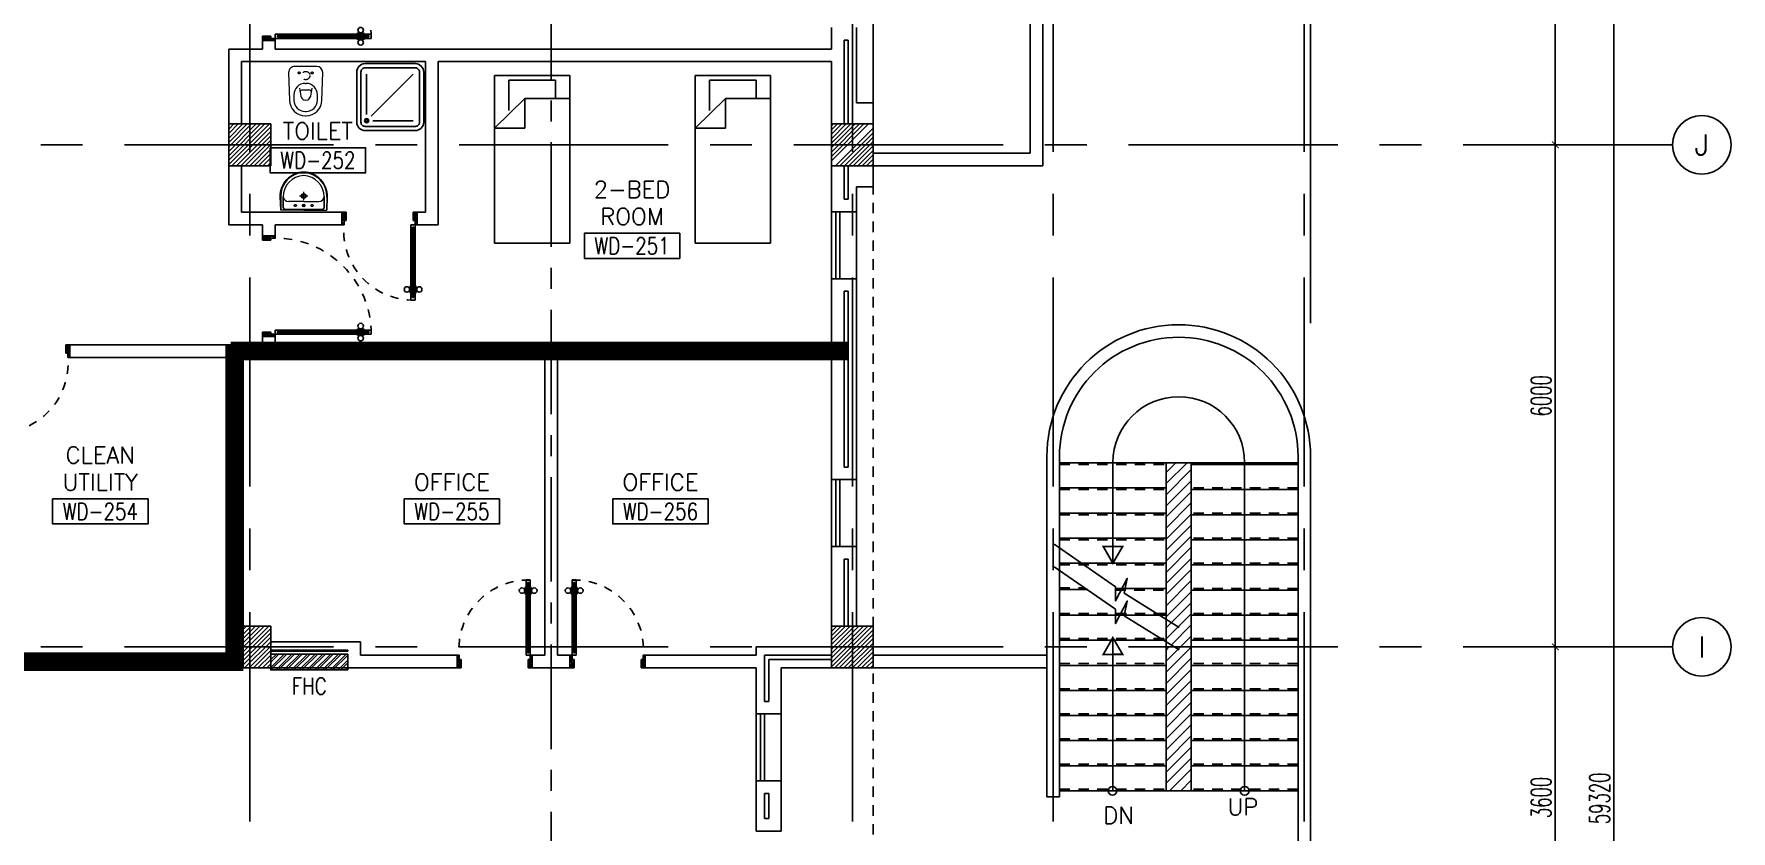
# Model space of a CAD drawing. Extents: x 88852.7 to 88945.7, y 39921.6 to 40001.1.
# Drawn here: x 88925.43 to 88945.71, y 39957.5 to 39967.02 of the extents above; entities that cross this region are included whole.
import ezdxf
from ezdxf.enums import TextEntityAlignment as Align

# ---------------------------------------------------------------- set-up
doc = ezdxf.new("R2010")
doc.units = 0
doc.header["$MEASUREMENT"] = 0
doc.header["$PDMODE"] = 34
for name, pattern in [('CENTER', [2, 1.25, -0.25, 0.25, -0.25]), ('CENTERX2', [4, 2.5, -0.5, 0.5, -0.5]), ('DASHED', [0.75, 0.5, -0.25]), ('HIDDEN', [0.375, 0.25, -0.125]), ('HIDDEN2', [0.1875, 0.125, -0.0625])]:
    doc.linetypes.add(name, pattern=pattern)
doc.layers.get('0').update_dxf_attribs({"linetype": 'CONTINUOUS'})
doc.layers.get('DEFPOINTS').update_dxf_attribs({"linetype": 'CONTINUOUS'})
for name, color, linetype in [('AX-CR', 2, 'CONTINUOUS'), ('AX-DIM', 4, 'CONTINUOUS'), ('AX-TXT', 2, 'CONTINUOUS'), ('AXES', 11, 'CENTERX2'), ('AXES1', 11, 'CENTER'), ('COL', 2, 'CONTINUOUS'), ('DOOR', 7, 'CONTINUOUS'), ('FHC', 4, 'CONTINUOUS'), ('firezone', 4, 'CONTINUOUS'), ('FIX', 3, 'CONTINUOUS'), ('FUR', 4, 'CONTINUOUS'), ('HAT', 8, 'CONTINUOUS'), ('Hatch', 11, 'CONTINUOUS'), ('HIDDEN', 9, 'HIDDEN2'), ('INSUL', 4, 'CONTINUOUS'), ('PROJ-L', 3, 'CONTINUOUS'), ('RM-BOX', 4, 'CONTINUOUS'), ('RM-NAME', 2, 'CONTINUOUS'), ('RM-NO', 2, 'CONTINUOUS'), ('ROOF', 7, 'CONTINUOUS'), ('STR', 5, 'CONTINUOUS'), ('WALL', 2, 'CONTINUOUS'), ('WIN', 3, 'CONTINUOUS')]:
    doc.layers.add(name, color=color, linetype=linetype)
doc.styles.add('ROMANS', font='ROMANS.shx', dxfattribs={"width": 0.6})
doc.styles.get("Standard").update_dxf_attribs({"font": 'TXT.shx'})
doc.linetypes.add('SMOKE', pattern='A,0.5,-0.2,["SMOKE",Standard,S=0.1,R=0,X=-0.1,Y=-0.05],-0.5', length=1.2)
doc.dimstyles.new('DIM-OUT', dxfattribs={"dimscale": 0, "dimtxt": 0.24, "dimasz": 0.08, "dimexe": 0.02, "dimexo": 0.02, "dimgap": 0.05, "dimtad": 1, "dimdec": 0, "dimlfac": 1000, "dimzin": 0, "dimdsep": 46, "dimtxsty": 'ROMANS', "dimblk1": 'ARCHTICK', "dimblk2": 'ARCHTICK', "dimsah": 1, "dimcen": 0.01, "dimdle": 0.08, "dimclrd": 4, "dimclre": 4, "dimclrt": 2, "dimadec": 0, "dimazin": 0, "dimtp": 2, "dimtm": 2, "dimtfac": 0.114286, "dimtdec": 0, "dimtix": 1, "dimtmove": 2, "dimatfit": 3, "dimldrblk": 'ARCHTICK', "dimfxl": 0, "dimtolj": 1, "dimtzin": 0, "dimarcsym": 0})

# ---------------------------------------------------------------- blocks, each defined once
blk = doc.blocks.new('AXR')
at = {"layer": 'AX-CR'}
blk.add_circle((350, 0), 350, dxfattribs=at)
at = {"layer": 'AX-TXT', "style": 'ROMANS'}
blk.add_attdef('AX', text='', height=250, dxfattribs=at).set_placement((350, 0), align=Align.MIDDLE)
blk = doc.blocks.new('DOOR100')
at = {"layer": 'DOOR', "color": 0, "linetype": 'ByBlock'}
for p, q in [((-83, 1129), (-83, 1219)), ((-76, 1219), (-83, 1219)), ((-76, 1251), (-76, 1301)), ((-76, 1301), (-26, 1301)), ((-26, 1301), (-76, 1301)), ((-59, 1251), (-76, 1251)), ((-59, 1251), (-59, 1271)), ((-43, 1271), (-59, 1271)), ((-43, 1251), (-43, 1271)), ((-26, 1251), (-43, 1251)), ((-26, 1251), (-26, 1301)), ((-26, 1219), (-19, 1219)), ((-19, 1129), (-19, 1219)), ((-92, 1206), (-92, 1141)), ((-83, 1206), (-92, 1206)), ((-83, 1141), (-92, 1141)), ((-83, 1206), (-83, 1141)), ((-76, 1129), (-83, 1129)), ((-26, 1129), (-19, 1129)), ((-19, 1206), (-19, 1141)), ((-19, 1206), (-10, 1206)), ((-19, 1141), (-10, 1141)), ((-10, 1206), (-10, 1141)), ((-1201, 0), (-1201, 150)), ((-1201, 150), (-1176, 150)), ((-1201, 150), (-1201, 0)), ((-1151, 0), (-1201, 0)), ((-1176, 150), (-1176, 100)), ((-1176, 100), (-1151, 100)), ((-1151, 100), (-1151, 0)), ((-76, 200), (-59, 200)), ((-76, 150), (-76, 200)), ((-76, 150), (-26, 150)), ((-59, 200), (-59, 180)), ((-59, 180), (-43, 180)), ((-51, 100), (-51, 0)), ((-26, 100), (-51, 100)), ((-51, 0), (-1, 0)), ((-43, 200), (-26, 200)), ((-43, 180), (-43, 200)), ((-26, 200), (-26, 150)), ((-1, 150), (-26, 150)), ((-26, 150), (-26, 100)), ((-1, 150), (-1, 0))]:
    blk.add_line(p, q, dxfattribs=at)
at = {"layer": 'DOOR', "linetype": 'ByBlock'}
for p, q in [((-76, 1251), (-76, 200)), ((-59, 200), (-59, 1251)), ((-43, 200), (-43, 1251)), ((-26, 200), (-26, 1251))]:
    blk.add_line(p, q, dxfattribs=at)
at = {"layer": 'DOOR', "color": 9, "linetype": 'ByBlock'}
for p, q in [((-1151, 0), (-1201, 114)), ((-1151, 0), (-1201, 40)), ((-1151, 0), (-1164, 100)), ((-51, 0), (-1, 114)), ((-51, 0), (-38, 100)), ((-51, 0), (-1, 40))]:
    blk.add_line(p, q, dxfattribs=at)
at = {"layer": 'DOOR', "color": 0, "linetype": 'ByBlock'}
for centre in [(-125, 1174), (22, 1174)]:
    blk.add_circle(centre, 32.4, dxfattribs=at)
at = {"layer": 'DOOR', "linetype": 'HIDDEN', "ltscale": 0.5}
blk.add_arc((-27, 152), 1149, 89.961, 180.0931, dxfattribs=at)
at = {"layer": 'DOOR', "color": 9, "linetype": 'ByBlock'}
for centre, radius, start, end in [((-1151, 0), 154, 103.7142, 108.8947), ((-1151, 0), 134, 100.72, 111.8402), ((-1151, 0), 94.4, 90, 121.9818), ((-1151, 0), 74.4, 90, 132.2236), ((-1151, 0), 54.4, 90, 156.7926), ((-1151, 0), 34.4, 90, 180), ((-1151, 0), 14.4, 90, 180), ((-51, 0), 94.4, 58.0182, 90), ((-51, 0), 74.4, 47.7764, 90), ((-51, 0), 54.4, 23.2074, 90), ((-51, 0), 34.4, 0, 90), ((-51, 0), 14.4, 0, 90), ((-51, 0), 134, 68.1598, 79.28), ((-51, 0), 114, 64.0838, 77.3774), ((-51, 0), 154, 71.1053, 76.2858)]:
    blk.add_arc(centre, radius, start, end, dxfattribs=at)
blk = doc.blocks.new('RM1')
at = {"layer": 'RM-BOX'}
blk.add_lwpolyline([(570, -200), (-570, -200), (-570, -500), (570, -500)], close=True, dxfattribs=at)
at = {"layer": 'RM-NAME', "style": 'ROMANS'}
for tag, p in [('ROOMNAME1', (0, 324)), ('ROOMNAME2', (0, 0))]:
    blk.add_attdef(tag, text='', height=200, dxfattribs=at).set_placement(p, align=Align.MIDDLE)
at = {"layer": 'RM-NO', "style": 'ROMANS', "width": 0.8}
blk.add_attdef('ROOMNO', text='', height=200, dxfattribs=at).set_placement((0, -350), align=Align.MIDDLE)
blk = doc.blocks.new('COL50')
at = {"layer": 'COL'}
blk.add_lwpolyline([(-250, 250), (-250, -250), (250, -250), (250, 250)], close=True, dxfattribs=at)
blk = doc.blocks.new('*X580')
at = {"color": 0}
for p, q in [((245929, 155507), (246411, 155990)), ((245929, 155560), (246358, 155990)), ((245929, 155613), (246305, 155990)), ((245929, 155666), (246252, 155990)), ((245929, 155719), (246199, 155990)), ((245929, 155772), (246146, 155990)), ((245929, 155825), (246093, 155990)), ((245929, 155879), (246040, 155990)), ((245929, 155932), (245987, 155990)), ((245964, 155490), (246429, 155954)), ((246017, 155490), (246429, 155901)), ((246070, 155490), (246429, 155848)), ((246123, 155490), (246429, 155795)), ((246176, 155490), (246429, 155742)), ((246229, 155490), (246429, 155689)), ((246282, 155490), (246429, 155636)), ((246335, 155490), (246429, 155583)), ((246388, 155490), (246429, 155530))]:
    blk.add_line(p, q, dxfattribs=at)
blk = doc.blocks.new('AH20A')
at = {"layer": 'FUR'}
for p, q in [((0, 0.5), (0, -0.5)), ((1, 0.5), (0, 0.5)), ((0.136, 0.5), (0.136, -0.099)), ((1, -0.5), (1, 0.5)), ((0.136, 0.311), (0.028, 0.311)), ((0.028, 0.311), (0.028, -0.309)), ((0.136, -0.099), (0.313, -0.5)), ((0.136, -0.099), (0.313, -0.099)), ((0.313, -0.5), (0.313, -0.099)), ((0.028, -0.309), (0.208, -0.309)), ((0, -0.5), (1, -0.5))]:
    blk.add_line(p, q, dxfattribs=at)
blk = doc.blocks.new('DOOR90')
at = {"layer": 'DOOR', "linetype": 'ByBlock'}
for p, q in [((0, 0), (-150, 0)), ((-200, -25), (-1000, -25)), ((-200, -42), (-1000, -42)), ((-200, -58), (-1000, -58)), ((-1000, -75), (-200, -75))]:
    blk.add_line(p, q, dxfattribs=at)
at = {"layer": 'DOOR', "color": 0, "linetype": 'ByBlock'}
for p, q in [((-150, 0), (-150, -25)), ((-150, 0), (0, 0)), ((0, -50), (0, 0)), ((-1050, -25), (-1050, -75)), ((-1050, -75), (-1050, -25)), ((-1000, -25), (-1050, -25)), ((-1000, -75), (-1050, -75)), ((-1020, -42), (-1020, -58)), ((-1000, -42), (-1020, -42)), ((-1000, -58), (-1020, -58)), ((-1000, -25), (-1000, -42)), ((-1000, -58), (-1000, -75)), ((-968, -25), (-968, -18)), ((-878, -18), (-968, -18)), ((-968, -75), (-968, -82)), ((-878, -82), (-968, -82)), ((-955, -18), (-955, -9)), ((-955, -9), (-890, -9)), ((-955, -18), (-890, -18)), ((-955, -82), (-955, -91)), ((-955, -82), (-890, -82)), ((-955, -91), (-890, -91)), ((-890, -18), (-890, -9)), ((-890, -82), (-890, -91)), ((-878, -25), (-878, -18)), ((-878, -75), (-878, -82)), ((-200, -42), (-200, -25)), ((-200, -25), (-150, -25)), ((-180, -42), (-200, -42)), ((-200, -75), (-200, -58)), ((-200, -58), (-180, -58)), ((-150, -75), (-200, -75)), ((-180, -58), (-180, -42)), ((-150, -75), (-150, -25)), ((-150, -25), (-100, -25)), ((-100, -25), (-100, -50)), ((-100, -50), (0, -50)), ((-150, -900), (-150, -875)), ((-150, -875), (-100, -875)), ((0, -900), (-150, -900)), ((-150, -900), (0, -900)), ((-100, -850), (0, -850)), ((-100, -875), (-100, -850)), ((0, -850), (0, -900))]:
    blk.add_line(p, q, dxfattribs=at)
at = {"layer": 'DOOR', "color": 9, "linetype": 'ByBlock'}
for p, q in [((0, -50), (-114, 0)), ((0, -50), (-40, 0)), ((0, -50), (-100, -37)), ((0, -850), (-114, -900)), ((0, -850), (-100, -863)), ((0, -850), (-40, -900))]:
    blk.add_line(p, q, dxfattribs=at)
at = {"layer": 'DOOR', "color": 0, "linetype": 'ByBlock'}
for centre in [(-923, 24), (-923, -124)]:
    blk.add_circle(centre, 32.4, dxfattribs=at)
at = {"layer": 'DOOR', "color": 9, "linetype": 'ByBlock'}
for centre, radius, start, end in [((0, -50), 74.4, 137.7764, 180), ((0, -50), 54.4, 113.2074, 180), ((0, -50), 154, 161.1053, 166.2858), ((0, -50), 134, 158.1598, 169.28), ((0, -50), 114, 154.0838, 167.3774), ((0, -50), 94.4, 148.0182, 180), ((0, -50), 34.4, 90, 180), ((0, -50), 14.4, 90, 180), ((0, -850), 154, 193.7142, 198.8947), ((0, -850), 134, 190.72, 201.8402), ((0, -850), 94.4, 180, 211.9818), ((0, -850), 74.4, 180, 222.2236), ((0, -850), 54.4, 180, 246.7926), ((0, -850), 34.4, 180, 270), ((0, -850), 14.4, 180, 270)]:
    blk.add_arc(centre, radius, start, end, dxfattribs=at)
at = {"layer": 'DOOR', "linetype": 'HIDDEN', "ltscale": 0.5}
blk.add_arc((-222, -50), 828, 178.2701, 275.003, dxfattribs=at)
blk = doc.blocks.new('*X582')
at = {"color": 0}
for p, q in [((245929, 149515), (246404, 149990)), ((245929, 149568), (246351, 149990)), ((245929, 149621), (246298, 149990)), ((245929, 149674), (246245, 149990)), ((245929, 149727), (246192, 149990)), ((245929, 149780), (246139, 149990)), ((245929, 149833), (246086, 149990)), ((245929, 149886), (246033, 149990)), ((245929, 149939), (245979, 149990)), ((245957, 149490), (246429, 149962)), ((246010, 149490), (246429, 149908)), ((246063, 149490), (246429, 149855)), ((246116, 149490), (246429, 149802)), ((246169, 149490), (246429, 149749)), ((246222, 149490), (246429, 149696)), ((246275, 149490), (246429, 149643)), ((246328, 149490), (246429, 149590)), ((246381, 149490), (246429, 149537))]:
    blk.add_line(p, q, dxfattribs=at)
blk = doc.blocks.new('*X583')
at = {"color": 0}
for p, q in [((253129, 149502), (253616, 149990)), ((253129, 149555), (253563, 149990)), ((253129, 149608), (253510, 149990)), ((253129, 149661), (253457, 149990)), ((253129, 149714), (253404, 149990)), ((253129, 149767), (253351, 149990)), ((253129, 149820), (253298, 149990)), ((253129, 149873), (253245, 149990)), ((253129, 149926), (253192, 149990)), ((253129, 149979), (253139, 149990)), ((253169, 149490), (253629, 149949)), ((253222, 149490), (253629, 149896)), ((253275, 149490), (253629, 149843)), ((253328, 149490), (253629, 149790)), ((253381, 149490), (253629, 149737)), ((253434, 149490), (253629, 149684)), ((253487, 149490), (253629, 149631)), ((253540, 149490), (253629, 149578)), ((253594, 149490), (253629, 149525))]:
    blk.add_line(p, q, dxfattribs=at)
blk = doc.blocks.new('*X581')
at = {"color": 0}
for p, q in [((253129, 155548), (253570, 155990)), ((253129, 155601), (253517, 155990)), ((253129, 155654), (253464, 155990)), ((253129, 155707), (253411, 155990)), ((253129, 155760), (253358, 155990)), ((253129, 155813), (253305, 155990)), ((253129, 155866), (253252, 155990)), ((253129, 155919), (253199, 155990)), ((253129, 155972), (253146, 155990)), ((253177, 155490), (253629, 155942)), ((253230, 155490), (253629, 155889)), ((253283, 155490), (253629, 155836)), ((253336, 155490), (253629, 155783)), ((253389, 155490), (253629, 155730)), ((253442, 155490), (253629, 155677)), ((253495, 155490), (253629, 155624)), ((253548, 155490), (253629, 155571)), ((253601, 155490), (253629, 155517))]:
    blk.add_line(p, q, dxfattribs=at)
blk = doc.blocks.new('LAV1')
at = {"layer": 'FIX', "linetype": 'ByBlock', "ltscale": 0.3}
for p, q in [((-280, 210), (-275, 50)), ((-245, 210), (-245, 85)), ((245, 210), (245, 85)), ((280, 210), (275, 50)), ((0, 60), (-220, 60)), ((0, 60), (220, 60))]:
    blk.add_line(p, q, dxfattribs=at)
at = {"layer": 'FIX', "linetype": 'Continuous', "lineweight": 20}
for p, q in [((-275, 210), (-275, 50)), ((275, 210), (275, 50)), ((0, 50), (-275, 50)), ((0, 50), (-252, 50)), ((0, 155), (-181, 155)), ((0, 155), (181, 155)), ((0, 50), (275, 50)), ((0, 50), (252, 50))]:
    blk.add_line(p, q, dxfattribs=at)
at = {"layer": 'FIX', "linetype": 'DASHED', "lineweight": 20, "ltscale": 0.05}
for p, q in [((50, 220), (-50, 220)), ((0, 170), (0, 270)), ((0, 170), (0, 270))]:
    blk.add_line(p, q, dxfattribs=at)
at = {"layer": 'FIX', "lineweight": 20}
for p, q in [((16, 107), (-15, 107)), ((0, 92), (0, 123))]:
    blk.add_line(p, q, dxfattribs=at)
for centre, radius in [((0, 220), 29.5), ((0, 220), 22.5), ((0, 107), 15.5)]:
    blk.add_circle(centre, radius, dxfattribs=at)
at = {"layer": 'FIX', "linetype": 'HIDDEN', "lineweight": 20, "ltscale": 0.05}
for centre in [(-100, 107), (100, 107)]:
    blk.add_circle(centre, 12.4, dxfattribs=at)
at = {"layer": 'FIX', "linetype": 'ByBlock', "ltscale": 0.3}
for centre, radius, start, end in [((7, 220), 287, 91.3776, 182.0064), ((-7, 220), 287, 357.9936, 88.6224), ((-220, 85), 24.9, 179.7021, 269.9486), ((220, 85), 24.9, 270.0514, 0.2979)]:
    blk.add_arc(centre, radius, start, end, dxfattribs=at)
at = {"layer": 'FIX', "linetype": 'Continuous', "lineweight": 20}
for centre, radius, start, end in [((8, 217), 283, 91.6988, 181.351), ((8, 212), 253, 91.7328, 180.4884), ((-8, 217), 283, 358.649, 88.3012), ((-8, 212), 253, 359.5116, 88.2672), ((-179, 222), 66.9, 190.2006, 268.0786), ((179, 222), 66.9, 271.9214, 349.7994)]:
    blk.add_arc(centre, radius, start, end, dxfattribs=at)
blk = doc.blocks.new('WC1')
at = {"layer": 'FIX', "lineweight": 20}
for p, q in [((-210, 204), (-538, 194)), ((-727, 5), (-727, -5)), ((-674, 5), (-674, -5)), ((-534, 24), (-540, 0)), ((-540, 0), (-534, -24)), ((-475, 141), (-538, 141)), ((-395, 76), (-490, 60)), ((-339, 5), (-339, -5)), ((-137, 0), (-137, 131)), ((-137, -131), (-137, 0)), ((-538, -141), (-475, -141)), ((-538, -194), (-210, -204)), ((-490, -60), (-395, -76)), ((-213, -204), (-210, -204))]:
    blk.add_line(p, q, dxfattribs=at)
at = {"layer": 'FIX', "linetype": 'Continuous', "lineweight": 20}
blk.add_line((-420, -47), (-420, 45), dxfattribs=at)
at = {"layer": 'FIX', "linetype": 'HIDDEN2', "lineweight": 20, "ltscale": 0.3}
blk.add_circle((-245, 0), 49.8, dxfattribs=at)
at = {"layer": 'FIX', "linetype": 'HIDDEN', "lineweight": 20, "ltscale": 0.05}
for centre in [(-213, 78), (-213, -77)]:
    blk.add_circle(centre, 11.6, dxfattribs=at)
at = {"layer": 'FIX', "lineweight": 20}
for centre, radius, start, end in [((-210, 131), 73, 360, 90), ((-538, 5), 189, 90, 180), ((-538, 5), 136, 90, 180), ((-473, -7), 68.2, 128.9242, 152.8468), ((-464, -18), 82, 108.496, 128.9242), ((-475, 5), 136, 360, 90), ((-538, -5), 189, 180, 270), ((-538, -5), 136, 180, 270), ((-473, 7), 68.2, 207.1532, 231.0758), ((-464, 18), 82, 231.0758, 251.504), ((-475, -5), 136, 270, 0), ((-210, -131), 73, 270, 0)]:
    blk.add_arc(centre, radius, start, end, dxfattribs=at)
at = {"layer": 'FIX', "linetype": 'Continuous', "lineweight": 20}
for centre, start, end in [((-443, 46), 357.6662, 91.6121), ((-442, -46), 268.3879, 2.3338)]:
    blk.add_arc(centre, 22.3, start, end, dxfattribs=at)
blk = doc.blocks.new('SHR1')
at = {"layer": 'FIX'}
for p, q in [((-196, 196), (-700, 700)), ((-143, 218), (-143, 700)), ((-218, 143), (-700, 143))]:
    blk.add_line(p, q, dxfattribs=at)
for points in [[(-825, 125), (-825, 725, -0.414214), (-725, 825), (-125, 825, -0.414214), (-25, 725), (-25, 125, -0.414214), (-125, 25), (-725, 25, -0.414214)], [(-775, 125), (-775, 725, -0.414214), (-725, 775), (-125, 775, -0.414214), (-75, 725), (-75, 125, -0.414214), (-125, 75), (-725, 75, -0.414214)]]:
    blk.add_lwpolyline(points, format="xyb", close=True, dxfattribs=at)
for radius in [25, 15]:
    blk.add_circle((-143, 143), radius, dxfattribs=at)
blk = doc.blocks.new('_ARCHTICK')
at = {"color": 0, "linetype": 'ByBlock', "const_width": 0.15}
blk.add_lwpolyline([(-0.5, -0.5), (0.5, 0.5)], dxfattribs=at)
blk = doc.blocks.new('*D604')
at = {"layer": 'AX-DIM', "color": 4, "lineweight": -2}
for p, q in [((88935.48, 39987.55), (88944.33, 39987.55)), ((88944.31, 39987.63), (88944.31, 39928.15)), ((88935.48, 39928.23), (88944.33, 39928.23))]:
    blk.add_line(p, q, dxfattribs=at)
at = {"layer": 'DEFPOINTS', "color": 0}
for p in [(88935.46, 39987.55), (88935.46, 39928.23), (88944.31, 39928.23)]:
    blk.add_point(p, dxfattribs=at)
at = {"layer": 'AX-DIM', "color": 4, "lineweight": -2, "xscale": 0.08, "yscale": 0.08, "zscale": 0.08}
for p, rotation in [((88944.31, 39987.55), 90), ((88944.31, 39928.23), 270)]:
    blk.add_blockref('_ARCHTICK', p, dxfattribs=dict(at, rotation=rotation))
at = {"layer": 'AX-DIM', "color": 2, "insert": (88944.14, 39957.89), "char_height": 0.24, "attachment_point": 5, "rotation": 90, "style": 'ROMANS'}
blk.add_mtext('\\A1;59320', dxfattribs=at)
blk = doc.blocks.new('*D605')
at = {"layer": 'AX-DIM', "color": 4, "lineweight": -2}
for p, q in [((88943.23, 39965.7), (88943.63, 39965.7)), ((88943.61, 39965.78), (88943.61, 39959.62)), ((88943.23, 39959.7), (88943.63, 39959.7))]:
    blk.add_line(p, q, dxfattribs=at)
at = {"layer": 'DEFPOINTS', "color": 0}
for p in [(88943.21, 39965.7), (88943.21, 39959.7), (88943.61, 39959.7)]:
    blk.add_point(p, dxfattribs=at)
at = {"layer": 'AX-DIM', "color": 4, "lineweight": -2, "xscale": 0.08, "yscale": 0.08, "zscale": 0.08}
for p, rotation in [((88943.61, 39965.7), 90), ((88943.61, 39959.7), 270)]:
    blk.add_blockref('_ARCHTICK', p, dxfattribs=dict(at, rotation=rotation))
at = {"layer": 'AX-DIM', "color": 2, "insert": (88943.44, 39962.7), "char_height": 0.24, "attachment_point": 5, "rotation": 90, "style": 'ROMANS'}
blk.add_mtext('\\A1;6000', dxfattribs=at)
blk = doc.blocks.new('*D614')
at = {"layer": 'AX-DIM', "color": 4, "lineweight": -2}
for p, q in [((88943.23, 39959.7), (88943.63, 39959.7)), ((88943.61, 39959.78), (88943.61, 39956.02)), ((88943.23, 39956.1), (88943.63, 39956.1))]:
    blk.add_line(p, q, dxfattribs=at)
at = {"layer": 'DEFPOINTS', "color": 0}
for p in [(88943.21, 39959.7), (88943.21, 39956.1), (88943.61, 39956.1)]:
    blk.add_point(p, dxfattribs=at)
at = {"layer": 'AX-DIM', "color": 4, "lineweight": -2, "xscale": 0.08, "yscale": 0.08, "zscale": 0.08}
for p, rotation in [((88943.61, 39959.7), 90), ((88943.61, 39956.1), 270)]:
    blk.add_blockref('_ARCHTICK', p, dxfattribs=dict(at, rotation=rotation))
at = {"layer": 'AX-DIM', "color": 2, "insert": (88943.44, 39957.9), "char_height": 0.24, "attachment_point": 5, "rotation": 90, "style": 'ROMANS'}
blk.add_mtext('\\A1;3600', dxfattribs=at)
blk = doc.blocks.new('*D617')
at = {"layer": 'AX-DIM', "color": 4, "lineweight": -2}
blk.add_line((88935.38, 39999.728), (88940.765, 39999.728), dxfattribs=at)
at = {"layer": 'AX-DIM', "color": 11, "lineweight": -2}
for p, q in [((88935.46, 39999.048), (88935.46, 39999.748)), ((88940.685, 39963.57), (88940.685, 39999.748))]:
    blk.add_line(p, q, dxfattribs=at)
at = {"layer": 'DEFPOINTS', "color": 0}
for p in [(88940.685, 39999.728), (88935.46, 39999.028), (88940.685, 39963.55)]:
    blk.add_point(p, dxfattribs=at)
at = {"layer": 'AX-DIM', "color": 4, "lineweight": -2, "xscale": 0.08, "yscale": 0.08, "zscale": 0.08, "rotation": 180}
blk.add_blockref('_ARCHTICK', (88935.46, 39999.728), dxfattribs=at)
at = {"layer": 'AX-DIM', "color": 4, "lineweight": -2, "xscale": 0.08, "yscale": 0.08, "zscale": 0.08}
blk.add_blockref('_ARCHTICK', (88940.685, 39999.728), dxfattribs=at)
at = {"layer": 'AX-DIM', "color": 2, "insert": (88938.073, 39999.898), "char_height": 0.24, "attachment_point": 5, "style": 'ROMANS'}
blk.add_mtext('\\A1;5225', dxfattribs=at)
blk = doc.blocks.new('*D619')
at = {"layer": 'AX-DIM', "color": 4, "lineweight": -2}
for p, q in [((88943.23, 39972.9), (88943.63, 39972.9)), ((88943.61, 39972.98), (88943.61, 39965.62)), ((88943.23, 39965.7), (88943.63, 39965.7))]:
    blk.add_line(p, q, dxfattribs=at)
at = {"layer": 'DEFPOINTS', "color": 0}
for p in [(88943.21, 39972.9), (88943.21, 39965.7), (88943.61, 39965.7)]:
    blk.add_point(p, dxfattribs=at)
at = {"layer": 'AX-DIM', "color": 4, "lineweight": -2, "xscale": 0.08, "yscale": 0.08, "zscale": 0.08}
for p, rotation in [((88943.61, 39972.9), 90), ((88943.61, 39965.7), 270)]:
    blk.add_blockref('_ARCHTICK', p, dxfattribs=dict(at, rotation=rotation))
at = {"layer": 'AX-DIM', "color": 2, "insert": (88943.44, 39969.3), "char_height": 0.24, "attachment_point": 5, "rotation": 90, "style": 'ROMANS'}
blk.add_mtext('\\A1;7200', dxfattribs=at)

msp = doc.modelspace()

# ---------------------------------------------------------------- hatches: boundary and pattern name
at = {"layer": 'FHC', "linetype": 'ByBlock', "ltscale": 0.3}
h = msp.add_hatch(dxfattribs=at)
h.set_pattern_fill('ANSI32', color=11, scale=0.175, style=0)
h.set_pattern_definition([(45, (88696.064076, 39928.37356), (-0.046403883, 0.046403883), []), (45, (88696.09501, 39928.37356), (-0.046403883, 0.046403883), [])])
h.paths.add_polyline_path([(88929.1803, 39959.4246), (88929.1803, 39959.6146), (88928.2603, 39959.6146), (88928.2603, 39959.4246)])
h.paths.add_polyline_path([(88928.0476, 39959.0034), (88928.0476, 39959.4243), (88928.3101, 39959.4243), (88928.3101, 39959.0034)], flags=9)
at = {"layer": 'Hatch', "linetype": 'Continuous'}
h = msp.add_hatch(dxfattribs=at)
h.set_pattern_fill('ANSI31', color=256, scale=0.75, style=0)
h.paths.add_polyline_path([(88939.2603, 39961.8998), (88938.9603, 39961.8998), (88938.9603, 39959.7593), (88939.0559, 39959.6996), (88939.2603, 39959.6996)])
h.paths.add_polyline_path([(88939.2603, 39959.6996), (88938.9603, 39959.6996), (88938.9603, 39957.9798), (88939.2603, 39957.9798)])

# ---------------------------------------------------------------- linework, layer by layer
for points in [[(88939.1142, 39959.9338), (88938.459, 39960.343), (88938.4941, 39960.5183), (88938.3537, 39960.2495), (88938.3537, 39960.4198), (88937.6223, 39960.9275)], [(88939.1142, 39959.6631), (88938.459, 39960.0723), (88938.4941, 39960.2476), (88938.3537, 39959.9788), (88938.3537, 39960.1491), (88937.6223, 39960.6568)]]:
    msp.add_lwpolyline(points)
at = {"layer": 'AXES'}
for p, q in [((88928.0103, 39921.6153), (88928.0103, 40000.4279)), ((88935.2103, 39921.6153), (88935.2103, 40000.4279)), ((88937.6103, 39921.6153), (88937.6103, 40000.4279)), ((88940.6103, 39921.6153), (88940.6103, 40000.4279)), ((88945.0103, 39965.6996), (88876.9703, 39965.6996)), ((88945.0103, 39959.6996), (88876.9703, 39959.6996))]:
    msp.add_line(p, q, dxfattribs=at)
at = {"layer": 'AXES1'}
msp.add_line((88931.6103, 39928.4796), (88931.6103, 39987.2996), dxfattribs=at)
at = {"layer": 'FHC', "color": 250, "linetype": 'HIDDEN', "ltscale": 0.25}
msp.add_line((88929.1803, 39959.4496), (88928.2603, 39959.4496), dxfattribs=at)
at = {"layer": 'FHC', "linetype": 'ByBlock', "ltscale": 0.3}
msp.add_lwpolyline([(88928.2603, 39959.6146), (88929.1803, 39959.6146), (88929.1803, 39959.4246), (88928.2603, 39959.4246)], close=True, dxfattribs=at)
at = {"layer": 'firezone', "linetype": 'SMOKE', "const_width": 0.225}
for points in [[(88927.779, 39963.2363), (88935.1527, 39963.2363)], [(88927.8273, 39963.3096), (88927.8273, 39959.4528)], [(88920.5588, 39959.5233), (88927.9326, 39959.5233)]]:
    msp.add_lwpolyline(points, dxfattribs=at)
at = {"layer": 'HIDDEN'}
msp.add_line((88935.4603, 39987.0576), (88935.4603, 39928.7296), dxfattribs=at)
at = {"layer": 'INSUL'}
for p, q in [((88935.1103, 39965.9496), (88935.1103, 39966.9496)), ((88935.1603, 39966.9496), (88935.1103, 39966.9496)), ((88935.1603, 39965.9496), (88935.1603, 39966.9496)), ((88935.1103, 39965.4496), (88935.1103, 39965.0496)), ((88935.1603, 39965.4496), (88935.1603, 39965.0496)), ((88935.1603, 39965.0496), (88935.1103, 39965.0496)), ((88935.1103, 39963.9496), (88935.1103, 39961.8496)), ((88935.1603, 39963.9496), (88935.1103, 39963.9496)), ((88935.1603, 39963.9496), (88935.1603, 39961.8496)), ((88935.1603, 39961.8496), (88935.1103, 39961.8496)), ((88935.1103, 39959.9496), (88935.1103, 39960.7496)), ((88935.1603, 39960.7496), (88935.1103, 39960.7496)), ((88935.1603, 39959.9496), (88935.1603, 39960.7496)), ((88934.9603, 39959.5996), (88934.1603, 39959.5996)), ((88934.1603, 39959.5996), (88934.1603, 39959.0496)), ((88934.9603, 39959.5496), (88934.2103, 39959.5496)), ((88934.2103, 39959.5496), (88934.2103, 39959.0496)), ((88934.1603, 39959.0496), (88934.2103, 39959.0496)), ((88934.1603, 39957.6495), (88934.1603, 39957.9496)), ((88934.1603, 39957.9496), (88934.2103, 39957.9496)), ((88934.2103, 39957.6495), (88934.2103, 39957.9496)), ((88934.1603, 39957.6495), (88934.2103, 39957.6495))]:
    msp.add_line(p, q, dxfattribs=at)
at = {"layer": 'PROJ-L'}
msp.add_line((88935.4603, 39965.9496), (88935.4603, 39973.1496), dxfattribs=at)
at = {"layer": 'PROJ-L', "linetype": 'Continuous'}
for p, q in [((88937.486, 39973.1496), (88937.486, 39965.4496)), ((88937.336, 39972.9996), (88937.336, 39965.5996)), ((88937.336, 39965.5996), (88935.4603, 39965.5996)), ((88937.486, 39965.4496), (88935.4603, 39965.4496))]:
    msp.add_line(p, q, dxfattribs=at)
at = {"layer": 'ROOF'}
for p, q in [((88938.9603, 39961.8998), (88938.9603, 39957.9798)), ((88938.9603, 39961.8998), (88939.2603, 39961.8998)), ((88939.2603, 39961.8998), (88939.2603, 39957.9798)), ((88937.5353, 39959.5996), (88935.4603, 39959.5996)), ((88937.5353, 39959.4496), (88935.4603, 39959.4496)), ((88939.2603, 39957.9798), (88938.9603, 39957.9798))]:
    msp.add_line(p, q, dxfattribs=at)
at = {"layer": 'STR'}
for p, q in [((88937.6853, 39961.8998), (88938.9603, 39961.8998)), ((88938.3228, 39960.6916), (88938.3228, 39961.9022)), ((88940.5353, 39961.8998), (88939.2603, 39961.8998)), ((88940.5353, 39961.8798), (88939.2603, 39961.8798)), ((88939.8978, 39957.9798), (88939.8978, 39961.9022)), ((88937.6853, 39961.5998), (88938.9603, 39961.5998)), ((88940.5353, 39961.5798), (88939.2603, 39961.5798)), ((88937.6853, 39961.2998), (88938.9603, 39961.2998)), ((88940.5353, 39961.2798), (88939.2603, 39961.2798)), ((88937.6853, 39960.9998), (88938.9603, 39960.9998)), ((88940.5353, 39960.9798), (88939.2603, 39960.9798)), ((88937.6853, 39960.6998), (88938.9603, 39960.6998)), ((88940.5353, 39960.6798), (88939.2603, 39960.6798)), ((88937.6853, 39960.3855), (88938.0131, 39960.3855)), ((88938.3537, 39960.3998), (88938.9603, 39960.3998)), ((88940.5353, 39960.3798), (88939.2603, 39960.3798)), ((88937.6853, 39960.0798), (88938.9603, 39960.0798)), ((88938.8485, 39960.0998), (88938.9603, 39960.0998)), ((88940.5353, 39960.0798), (88939.2603, 39960.0798)), ((88937.6853, 39959.7798), (88938.9603, 39959.7798)), ((88938.3228, 39957.9798), (88938.3228, 39959.7798)), ((88940.5353, 39959.7798), (88939.2603, 39959.7798)), ((88937.6853, 39959.4798), (88938.9603, 39959.4798)), ((88940.5353, 39959.4798), (88939.2603, 39959.4798)), ((88937.6853, 39959.1798), (88938.9603, 39959.1798)), ((88940.5353, 39959.1798), (88939.2603, 39959.1798)), ((88937.6853, 39958.8798), (88938.9603, 39958.8798)), ((88940.5353, 39958.8798), (88939.2603, 39958.8798)), ((88937.6853, 39958.5798), (88938.9603, 39958.5798)), ((88940.5353, 39958.5798), (88939.2603, 39958.5798)), ((88937.6853, 39958.2798), (88938.9603, 39958.2798)), ((88940.5353, 39958.2798), (88939.2603, 39958.2798)), ((88937.6853, 39957.9798), (88938.9603, 39957.9798)), ((88940.5353, 39957.9798), (88939.2603, 39957.9798))]:
    msp.add_line(p, q, dxfattribs=at)
at = {"layer": 'STR', "linetype": 'HIDDEN2'}
for p, q in [((88937.6853, 39961.8798), (88938.9603, 39961.8798)), ((88940.5353, 39961.8998), (88939.2603, 39961.8998)), ((88940.5353, 39961.8798), (88939.2603, 39961.8798)), ((88937.6853, 39961.5798), (88938.9603, 39961.5798)), ((88940.5353, 39961.5998), (88939.2603, 39961.5998)), ((88937.6853, 39961.2798), (88938.9603, 39961.2798)), ((88940.5353, 39961.2998), (88939.2603, 39961.2998)), ((88937.6853, 39960.9798), (88938.9603, 39960.9798)), ((88940.5353, 39960.9998), (88939.2603, 39960.9998)), ((88937.6853, 39960.6798), (88938.9603, 39960.6798)), ((88940.5353, 39960.6998), (88939.2603, 39960.6998)), ((88937.6853, 39960.4055), (88937.9843, 39960.4055)), ((88938.3537, 39960.3798), (88938.9603, 39960.3798)), ((88940.5353, 39960.3998), (88939.2603, 39960.3998)), ((88937.6853, 39960.0998), (88938.9603, 39960.0998)), ((88938.8805, 39960.0798), (88938.9603, 39960.0798)), ((88940.5353, 39960.0998), (88939.2603, 39960.0998)), ((88937.6853, 39959.7998), (88938.9603, 39959.7998)), ((88940.5353, 39959.7998), (88939.2603, 39959.7998)), ((88937.6853, 39959.4998), (88938.9603, 39959.4998)), ((88940.5353, 39959.4998), (88939.2603, 39959.4998)), ((88937.6853, 39959.1998), (88938.9603, 39959.1998)), ((88940.5353, 39959.1998), (88939.2603, 39959.1998)), ((88937.6853, 39958.8998), (88938.9603, 39958.8998)), ((88940.5353, 39958.8998), (88939.2603, 39958.8998)), ((88937.6853, 39958.5998), (88938.9603, 39958.5998)), ((88940.5353, 39958.5998), (88939.2603, 39958.5998)), ((88937.6853, 39958.2998), (88938.9603, 39958.2998)), ((88940.5353, 39958.2998), (88939.2603, 39958.2998)), ((88937.6853, 39957.9998), (88938.9603, 39957.9998)), ((88940.5353, 39957.9998), (88939.2603, 39957.9998))]:
    msp.add_line(p, q, dxfattribs=at)
at = {"layer": 'STR', "const_width": 0.0215}
for points in [[(88938.3228, 39960.6998), (88938.4391, 39960.8993), (88938.2081, 39960.9002)], [(88938.3228, 39959.8105), (88938.4391, 39959.611), (88938.2081, 39959.61)]]:
    msp.add_lwpolyline(points, close=True, dxfattribs=at)
at = {"layer": 'STR'}
for centre in [(88938.3188, 39957.9798), (88939.8978, 39957.9798)]:
    msp.add_circle(centre, 0.0523, dxfattribs=at)
msp.add_arc((88939.1103, 39961.9022), 0.7875, 0, 180, dxfattribs=at)
at = {"layer": 'WALL'}
for p, q in [((88934.9603, 39966.8446), (88934.9603, 39967.0996)), ((88935.2603, 39966.1996), (88935.2603, 39967.0996)), ((88928.1603, 39966.8446), (88927.7603, 39966.8446)), ((88934.9603, 39966.8446), (88928.3103, 39966.8446)), ((88930.1103, 39966.6946), (88927.9103, 39966.6946)), ((88934.9603, 39966.6946), (88930.2603, 39966.6946)), ((88934.9603, 39965.9496), (88934.9603, 39966.6946)), ((88935.4603, 39966.1996), (88935.2603, 39966.1996)), ((88935.4603, 39966.1996), (88935.4603, 39965.1996)), ((88927.7603, 39964.7446), (88927.7603, 39965.4496)), ((88927.9103, 39964.8946), (88927.9103, 39965.4496)), ((88934.9603, 39965.4496), (88934.9603, 39964.8996)), ((88935.4603, 39965.1996), (88935.2603, 39965.1996)), ((88935.2603, 39965.1996), (88935.2603, 39964.8996)), ((88929.1103, 39964.8946), (88927.9103, 39964.8946)), ((88930.1103, 39964.8946), (88930.0103, 39964.8946)), ((88935.2603, 39964.8996), (88934.9603, 39964.8996)), ((88928.1603, 39964.7446), (88927.7603, 39964.7446)), ((88929.1103, 39964.7446), (88928.3103, 39964.7446)), ((88930.2603, 39964.7446), (88930.0103, 39964.7446)), ((88935.2603, 39964.0996), (88934.9603, 39964.0996)), ((88934.9603, 39964.0996), (88934.9603, 39963.3096)), ((88935.2603, 39964.0996), (88935.2603, 39961.6996)), ((88925.8593, 39963.3096), (88928.1603, 39963.3096)), ((88925.8593, 39963.1596), (88925.8593, 39963.3096)), ((88925.8593, 39963.1596), (88927.7603, 39963.1596)), ((88927.7603, 39959.9496), (88927.7603, 39963.1596)), ((88927.9103, 39963.1596), (88931.5353, 39963.1596)), ((88927.9103, 39959.9496), (88927.9103, 39963.1596)), ((88928.3103, 39963.3096), (88934.9603, 39963.3096)), ((88931.5353, 39963.1596), (88931.5353, 39959.5996)), ((88931.6853, 39963.1596), (88931.6853, 39959.5996)), ((88931.6853, 39963.1596), (88934.9603, 39963.1596)), ((88932.7353, 39963.1596), (88934.0603, 39963.1596)), ((88934.9603, 39963.1596), (88934.9603, 39961.6996)), ((88937.5353, 39961.9751), (88937.5353, 39957.9098)), ((88937.6853, 39961.9751), (88937.6853, 39957.9098)), ((88940.5353, 39961.9751), (88940.5353, 39956.3496)), ((88940.6853, 39961.9751), (88940.6853, 39956.1996)), ((88935.2603, 39961.6996), (88934.9603, 39961.6996)), ((88934.9603, 39959.9496), (88934.9603, 39960.8996)), ((88935.2603, 39960.8996), (88934.9603, 39960.8996)), ((88935.2603, 39959.9496), (88935.2603, 39960.8996)), ((88929.3303, 39959.7596), (88928.2603, 39959.7596)), ((88929.3303, 39959.5996), (88929.3303, 39959.7596)), ((88934.0603, 39959.6996), (88934.9603, 39959.6996)), ((88934.0603, 39959.6996), (88934.0603, 39959.5996)), ((88924.4593, 39959.5996), (88927.7603, 39959.5996)), ((88929.1803, 39959.6596), (88928.2603, 39959.6596)), ((88928.2603, 39959.6496), (88928.2603, 39959.6596)), ((88929.1803, 39959.6496), (88928.2603, 39959.6496)), ((88928.2603, 39959.6146), (88929.1803, 39959.6146)), ((88928.2603, 39959.4486), (88928.2603, 39959.6136)), ((88929.1803, 39959.6496), (88929.1803, 39959.6596)), ((88929.1803, 39959.6146), (88929.1803, 39959.4472)), ((88929.3303, 39959.5996), (88930.4853, 39959.5996)), ((88930.4853, 39959.5996), (88930.4853, 39959.4496)), ((88931.3853, 39959.5996), (88931.3853, 39959.4496)), ((88931.3853, 39959.5996), (88931.5353, 39959.5996)), ((88931.6853, 39959.5996), (88931.8353, 39959.5996)), ((88931.8353, 39959.5996), (88931.8353, 39959.4496)), ((88932.7353, 39959.5996), (88934.0603, 39959.5996)), ((88932.7353, 39959.5996), (88932.7353, 39959.4496)), ((88921.0603, 39959.4496), (88927.7603, 39959.4496)), ((88928.2603, 39959.4496), (88930.4853, 39959.4496)), ((88931.3853, 39959.4496), (88931.8353, 39959.4496)), ((88932.7353, 39959.4496), (88934.0603, 39959.4496)), ((88934.0603, 39959.4496), (88934.0603, 39958.8996)), ((88934.3603, 39959.4496), (88934.3603, 39958.8996)), ((88934.9603, 39959.4496), (88934.3603, 39959.4496)), ((88934.6853, 39959.4496), (88934.9603, 39959.4496)), ((88934.0603, 39958.8996), (88934.3603, 39958.8996)), ((88934.0603, 39958.0996), (88934.3603, 39958.0996)), ((88934.0603, 39958.0996), (88934.0603, 39957.4995)), ((88934.3603, 39958.0996), (88934.3603, 39957.4995)), ((88937.6853, 39957.9098), (88937.5353, 39957.9098)), ((88934.3603, 39957.4995), (88934.0603, 39957.4995))]:
    msp.add_line(p, q, dxfattribs=at)
at = {"layer": 'WALL', "linetype": 'ByBlock'}
for p, q in [((88927.7603, 39966.8446), (88927.7603, 39965.9496)), ((88928.1603, 39966.9451), (88928.3103, 39966.9451)), ((88928.1603, 39966.9451), (88928.1603, 39966.8446)), ((88928.3103, 39966.9451), (88928.3103, 39966.8446)), ((88927.9103, 39966.6946), (88927.9103, 39965.9496)), ((88930.1103, 39966.6946), (88930.1103, 39964.8946)), ((88930.2603, 39966.6946), (88930.2603, 39964.7446)), ((88929.1103, 39964.8946), (88929.1103, 39964.7446)), ((88930.0103, 39964.8946), (88930.0103, 39964.7446)), ((88928.1603, 39964.7446), (88928.1603, 39964.6101)), ((88928.1603, 39964.6101), (88928.3103, 39964.6101)), ((88928.3103, 39964.7446), (88928.3103, 39964.6101)), ((88928.1603, 39963.4101), (88928.3103, 39963.4101)), ((88928.1603, 39963.4101), (88928.1603, 39963.3096)), ((88928.3103, 39963.4101), (88928.3103, 39963.3096))]:
    msp.add_line(p, q, dxfattribs=at)
at = {"layer": 'WALL', "linetype": 'ByBlock', "ltscale": 0.3}
for points in [[(88928.2603, 39965.9496), (88927.7603, 39965.9496), (88927.7603, 39965.4496), (88928.2603, 39965.4496)], [(88935.4603, 39965.9496), (88934.9603, 39965.9496), (88934.9603, 39965.4496), (88935.4603, 39965.4496)], [(88928.2603, 39959.9496), (88927.7603, 39959.9496), (88927.7603, 39959.4496), (88928.2603, 39959.4496)], [(88935.4603, 39959.9496), (88934.9603, 39959.9496), (88934.9603, 39959.4496), (88935.4603, 39959.4496)]]:
    msp.add_lwpolyline(points, close=True, dxfattribs=at)
at = {"layer": 'WALL'}
for radius, start, end in [(1.575, 90, 180), (1.425, 90, 180.00002), (1.575, 359.99997, 90), (1.425, 359.99997, 90)]:
    msp.add_arc((88939.1103, 39961.9751), radius, start, end, dxfattribs=at)
at = {"layer": 'WIN'}
for p, q in [((88934.9603, 39964.8996), (88934.9603, 39964.0996)), ((88935.0103, 39964.8996), (88935.0103, 39964.0996)), ((88935.0603, 39964.8996), (88935.0603, 39964.0996)), ((88935.2603, 39964.8996), (88935.2603, 39964.0996)), ((88934.9603, 39961.6996), (88934.9603, 39960.8996)), ((88935.0103, 39961.6996), (88935.0103, 39960.8996)), ((88935.0603, 39961.6996), (88935.0603, 39960.8996)), ((88935.2603, 39961.6996), (88935.2603, 39960.8996)), ((88934.0603, 39958.8996), (88934.0603, 39958.0996)), ((88934.1103, 39958.8996), (88934.1103, 39958.0996)), ((88934.1603, 39958.8996), (88934.1603, 39958.0996)), ((88934.3603, 39958.8996), (88934.3603, 39958.0996))]:
    msp.add_line(p, q, dxfattribs=at)

# ---------------------------------------------------------------- block references
at = {"layer": 'AXES', "xscale": 0.001000000003841706, "yscale": 0.000999999996565748, "zscale": 0.001}
for p, values in [((88945.0103, 39965.6996), {'AX': 'J'}), ((88945.0103, 39959.6996), {'AX': 'I'})]:
    msp.add_blockref('AXR', p, dxfattribs=at).add_auto_attribs(values)
at = {"layer": 'COL', "xscale": -0.001000000003841706, "yscale": 0.000999999996565748, "zscale": 0.001}
for p in [(88928.0103, 39965.6996), (88935.2103, 39965.6996), (88928.0103, 39959.6996), (88935.2103, 39959.6996)]:
    msp.add_blockref('COL50', p, dxfattribs=at)
at = {"layer": 'DOOR', "color": 0, "linetype": 'ByBlock', "yscale": 0.000999999996565748, "zscale": 0.001}
for name, p, xscale, rotation in [('DOOR100', (88928.1603, 39966.9451), 0.000999999996565748, 270), ('DOOR90', (88930.0103, 39964.8946), -0.000999999996565748, 270), ('DOOR100', (88928.1603, 39963.4101), 0.000999999996565748, 270), ('DOOR90', (88924.9593, 39963.3096), 0.000999999996565748, 90), ('DOOR90', (88931.3853, 39959.4496), 0.000999999996565748, 270), ('DOOR90', (88931.8353, 39959.4496), -0.000999999996565748, 90)]:
    msp.add_blockref(name, p, dxfattribs=dict(at, xscale=xscale, rotation=rotation))
at = {"layer": 'FIX'}
for name, p, xscale, yscale, zscale, rotation in [('WC1', (88928.6773, 39966.7725), 0.000999999996565748, 0.000999999996565748, 0.001, 90), ('AH20A', (88931.3834, 39966.5263), 2, 0.9000000000014552, 2, 270), ('AH20A', (88933.7822, 39966.5263), 2, 0.9000000000014552, 2, 270)]:
    msp.add_blockref(name, p, dxfattribs=dict(at, xscale=xscale, yscale=yscale, zscale=zscale, rotation=rotation))
at = {"layer": 'FIX', "yscale": 0.000999999996565748, "zscale": 0.001}
for name, p, xscale in [('SHR1', (88929.2623, 39965.8446), -0.001000000003841706), ('LAV1', (88928.6533, 39964.8676), 0.001000000003841706)]:
    msp.add_blockref(name, p, dxfattribs=dict(at, xscale=xscale))
at = {"layer": 'HAT', "xscale": 0.001000000003841706, "yscale": 0.000999999996565748, "zscale": 0.001}
for name in ['*X580', '*X581', '*X582', '*X583']:
    msp.add_blockref(name, (88681.8317, 39809.9598), dxfattribs=at)
at = {"layer": 'RM-NAME'}
ref = msp.add_blockref('RM1', (88928.8229, 39965.8649), dxfattribs=dict(at, xscale=-0.001000000003841706, yscale=0.000999999996565748, zscale=0.001))
ref.add_attrib('ROOMNO', 'WD-252', dxfattribs={"layer": 'RM-NO', "height": 0.2, "style": 'ROMANS', "width": 0.8}).set_placement((88928.8229, 39965.5149), align=Align.MIDDLE)
ref.add_attrib('ROOMNAME2', 'TOILET', dxfattribs={"height": 0.2, "style": 'ROMANS'}).set_placement((88928.8229, 39965.8649), align=Align.MIDDLE)
at = {"layer": 'RM-NAME', "xscale": 0.001000000003841706, "yscale": 0.000999999996565748, "zscale": 0.001}
for p, values in [((88932.5776, 39964.8431), {'ROOMNO': 'WD-251', 'ROOMNAME2': 'ROOM', 'ROOMNAME1': '2-BED'}), ((88926.2232, 39961.6687), {'ROOMNO': 'WD-254', 'ROOMNAME2': 'UTILITY', 'ROOMNAME1': 'CLEAN'}), ((88930.4241, 39961.6687), {'ROOMNO': 'WD-255', 'ROOMNAME2': 'OFFICE'}), ((88932.9165, 39961.6687), {'ROOMNO': 'WD-256', 'ROOMNAME2': 'OFFICE'})]:
    msp.add_blockref('RM1', p, dxfattribs=at).add_auto_attribs(values)

# ---------------------------------------------------------------- texts
at = {"layer": 'FHC', "style": 'ROMANS', "width": 0.8}
msp.add_text('FHC', height=0.2, dxfattribs=at).set_placement((88928.5103, 39959.1305))
at = {"layer": 'RM-NAME', "style": 'ROMANS'}
for s, p in [('UP', (88939.8767, 39957.7879)), ('DN', (88938.3924, 39957.687))]:
    msp.add_text(s, height=0.2, dxfattribs=at).set_placement(p, align=Align.MIDDLE)

# ---------------------------------------------------------------- dimensions: what is measured, and where the dimension line sits
at = {"layer": 'AX-DIM'}
dim = msp.add_linear_dim(base=(88940.6853, 39999.7279), p1=(88935.4603, 39999.0279), p2=(88940.6853, 39963.5496), dimstyle='DIM-OUT', override={"dimscale": 1, "dimclre": 11}, dxfattribs=at)
dim.commit()
dim.dimension.update_dxf_attribs({"geometry": '*D617', "text_midpoint": (88938.0728, 39999.8979)})
for base, p1, p2, picture, middle in [((88944.3103, 39928.2296), (88935.4603, 39987.5496), (88935.4603, 39928.2296), '*D604', (88944.1403, 39957.8896)), ((88943.6103, 39965.6996), (88943.2103, 39972.8996), (88943.2103, 39965.6996), '*D619', (88943.4403, 39969.2996)), ((88943.6103, 39959.6996), (88943.2103, 39965.6996), (88943.2103, 39959.6996), '*D605', (88943.4403, 39962.6996)), ((88943.6103, 39956.0996), (88943.2103, 39959.6996), (88943.2103, 39956.0996), '*D614', (88943.4403, 39957.8996))]:
    dim = msp.add_linear_dim(base=base, p1=p1, p2=p2, angle=270, dimstyle='DIM-OUT', override={"dimscale": 1}, dxfattribs=at)
    dim.commit()
    dim.dimension.update_dxf_attribs({"geometry": picture, "text_midpoint": middle})

doc.saveas('drawing.dxf')
